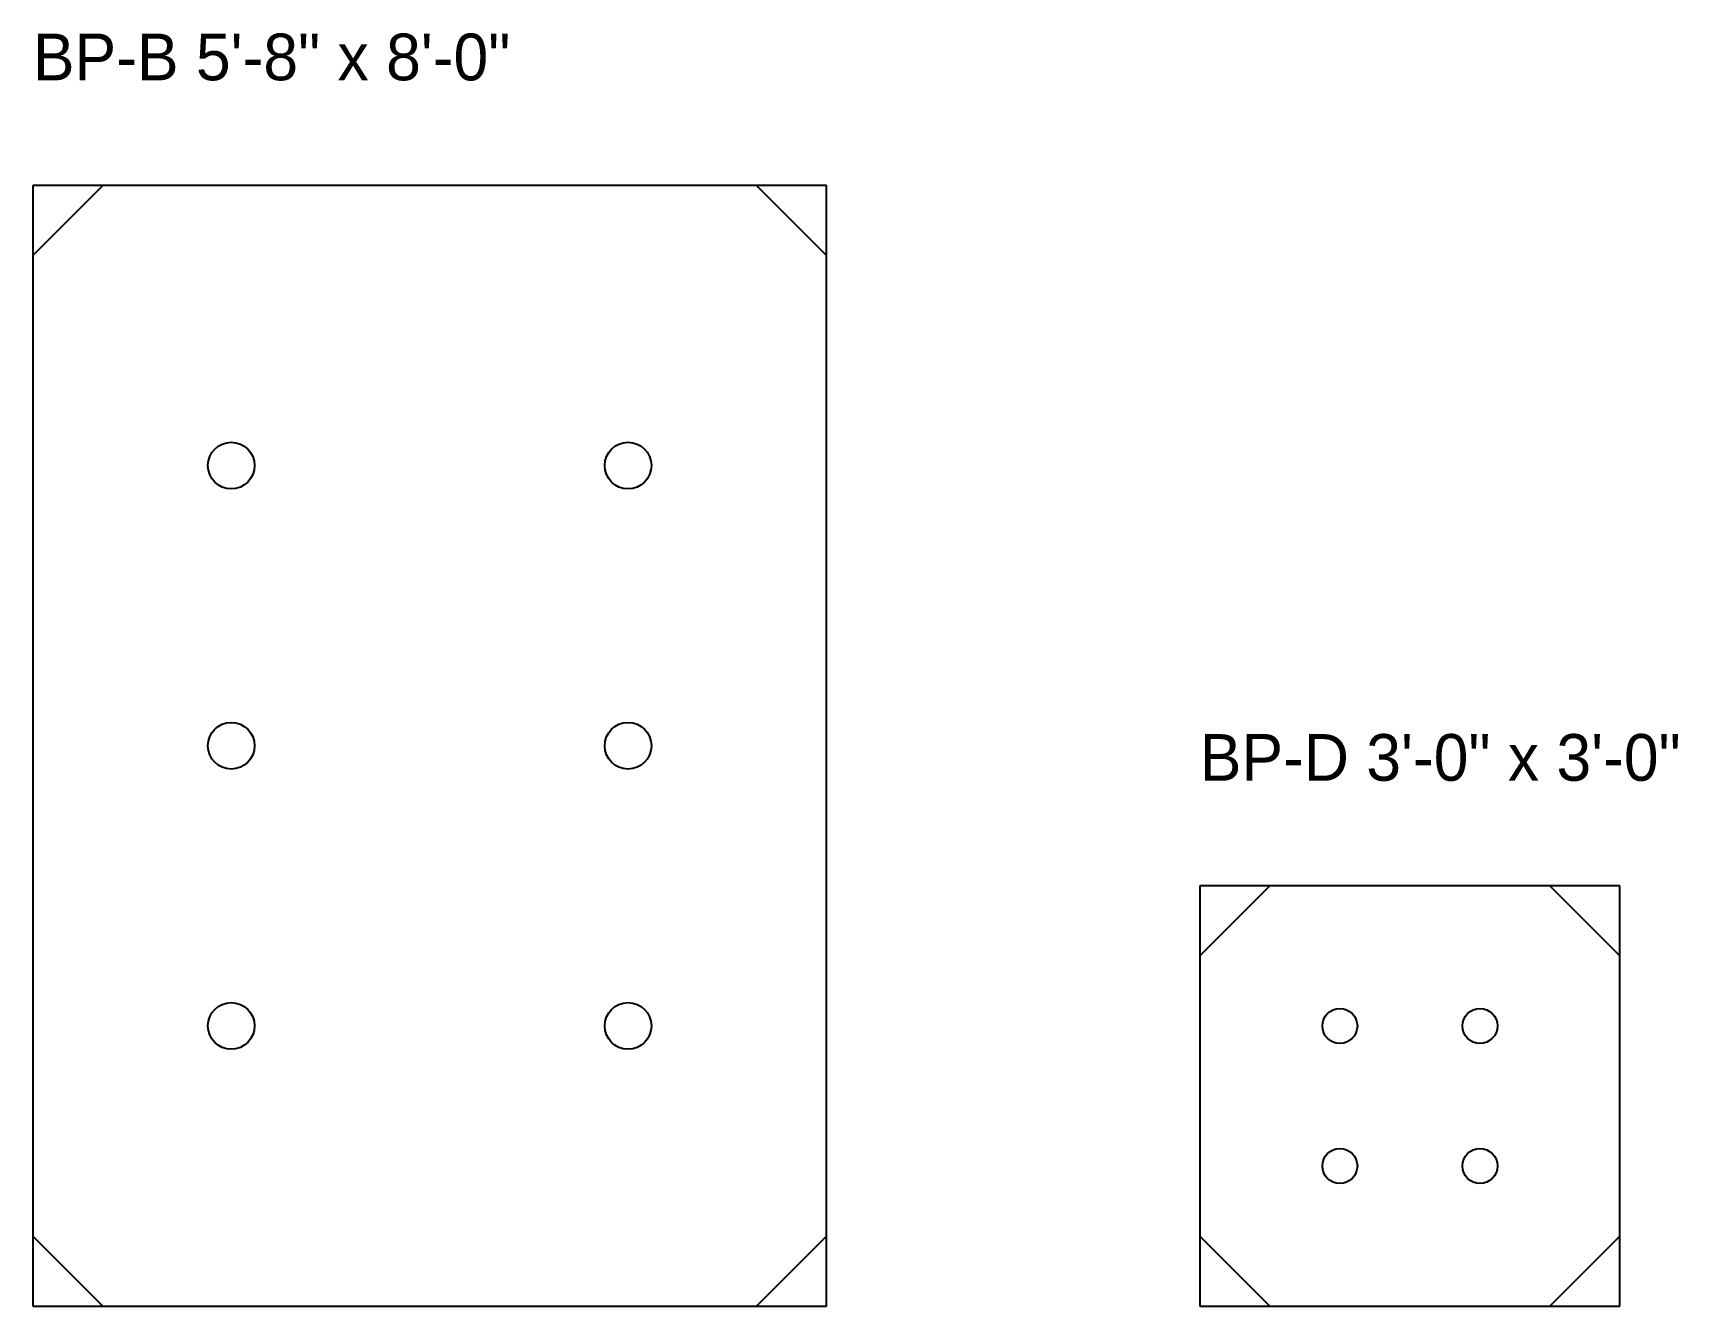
# Model space of a CAD drawing. Extents: x 0 to 141, y 0 to 109.
import ezdxf

# ---------------------------------------------------------------- set-up
doc = ezdxf.new("R2010")
doc.units = 0

msp = doc.modelspace()

# ---------------------------------------------------------------- linework, layer by layer
for p, q in [((68, 96), (0, 96)), ((0, 96), (0, 0)), ((6, 96), (0, 90)), ((68, 90), (62, 96)), ((68, 0), (68, 96)), ((136, 36), (100, 36)), ((100, 36), (100, 0)), ((106, 36), (100, 30)), ((136, 30), (130, 36)), ((136, 0), (136, 36)), ((0, 6), (6, 0)), ((62, 0), (68, 6)), ((100, 6), (106, 0)), ((130, 0), (136, 6)), ((0, 0), (68, 0)), ((100, 0), (136, 0))]:
    msp.add_line(p, q)
for centre, radius in [((17, 72), 2), ((51, 72), 2), ((17, 48), 2), ((51, 48), 2), ((17, 24), 2), ((51, 24), 2), ((112, 24), 1.5), ((124, 24), 1.5), ((112, 12), 1.5), ((124, 12), 1.5)]:
    msp.add_circle(centre, radius)

# ---------------------------------------------------------------- texts
for s, p in [('BP-B 5\'-8" x 8\'-0"', (0, 105)), ('BP-D 3\'-0" x 3\'-0"', (100, 45))]:
    msp.add_text(s, height=4).set_placement(p)

doc.saveas('drawing.dxf')
